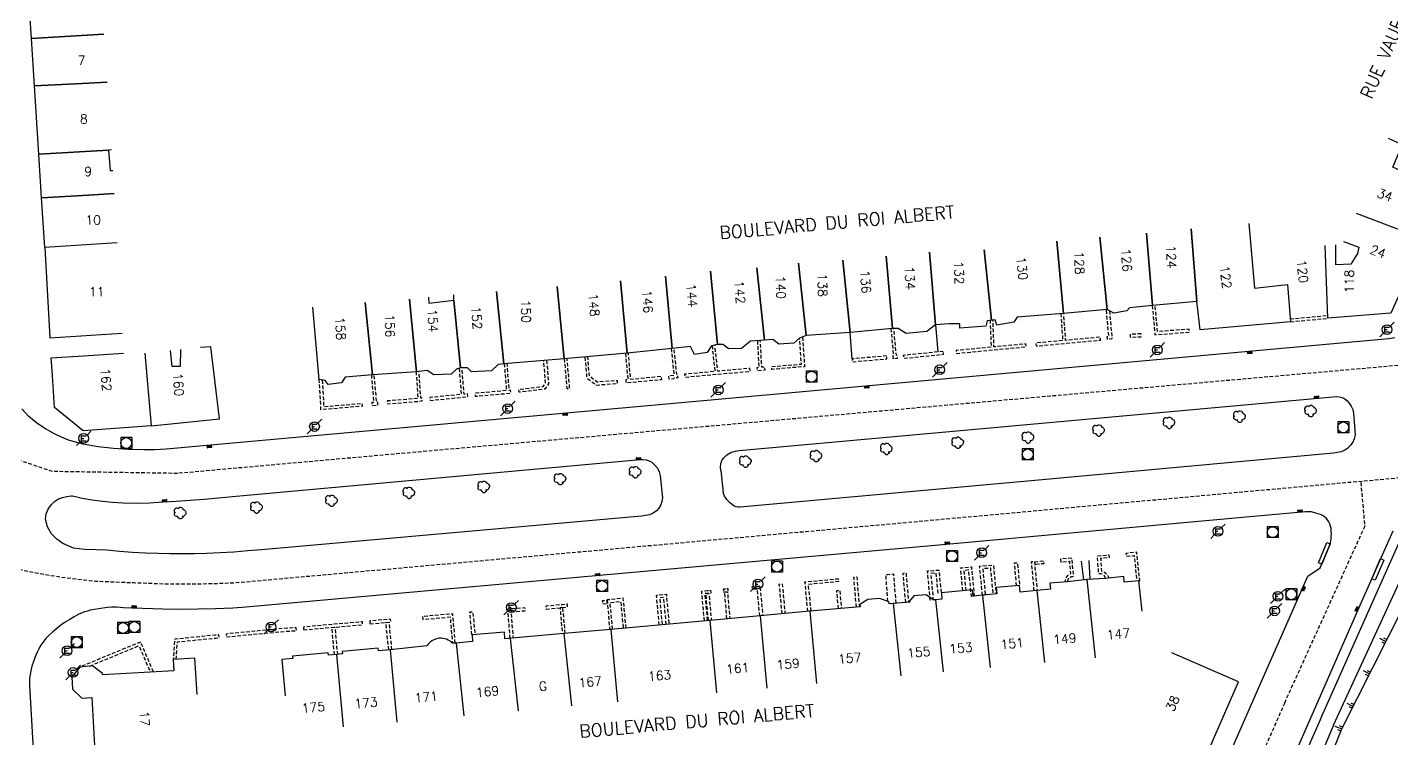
# Model space of a CAD drawing. Header units: millimetres. Extents: x 80000 to 81001, y 143000 to 144000.
# Drawn here: x 80568.1 to 80756, y 143712.4 to 143810.3 of the extents above; entities that cross this region are included whole.
import ezdxf
from ezdxf.enums import TextEntityAlignment as Align

# ---------------------------------------------------------------- set-up
doc = ezdxf.new("R2010")
doc.units = ezdxf.units.MM
doc.linetypes.add('DASHED', pattern=[0.75, 0.5, -0.25])
doc.layers.get('0').update_dxf_attribs({"linetype": 'CONTINUOUS'})
for name, color, linetype in [('W0001', 6, 'DASHED'), ('W0008', 7, 'CONTINUOUS'), ('W0100', 7, 'CONTINUOUS'), ('W0112', 1, 'DASHED'), ('W0211', 2, 'CONTINUOUS'), ('W0300', 7, 'CONTINUOUS'), ('W0400', 7, 'CONTINUOUS'), ('W0420', 7, 'CONTINUOUS'), ('W0471', 7, 'CONTINUOUS'), ('W0989', 7, 'CONTINUOUS'), ('W0991', 7, 'CONTINUOUS'), ('W1102', 7, 'CONTINUOUS')]:
    doc.layers.add(name, color=color, linetype=linetype)
doc.styles.get("Standard").update_dxf_attribs({"font": 'romans.shx', "width": 0.85})

# ---------------------------------------------------------------- blocks, each defined once
blk = doc.blocks.new('t211o')
at = {"color": 0, "linetype": 'Continuous'}
for p, q in [((-0.29, 0.5), (-0.29, 0)), ((0, 1), (0, 0)), ((0.29, 0.5), (0.29, 0))]:
    blk.add_line(p, q, dxfattribs=at)
blk = doc.blocks.new('T471')
for p, q in [((-0.333334, 0.333334), (-0.333334, -0.333334)), ((-0.333334, 0.333334), (0.333334, 0.333334)), ((-0.333334, 0), (0, 0)), ((0.500001, 0.500001), (1.000002, 1.000002)), ((-0.500001, -0.500001), (-1.000002, -1.000002)), ((-0.333334, -0.333334), (0.333334, -0.333334))]:
    blk.add_line(p, q)
blk.add_ellipse((0, 0), major_axis=(0.471405, 0.471405), ratio=1, start_param=5.4977871438, end_param=11.780972451)
blk = doc.blocks.new('T400')
for p, q in [((-0.15, 0.3), (0.15, 0.3)), ((-0.15, -0.25), (-0.15, 0.3)), ((-0.15, 0.15), (0.15, 0.15)), ((-0.15, 0), (0.15, 0)), ((0.15, 0.3), (0.15, -0.25)), ((-0.15, -0.15), (0.15, -0.15)), ((-0.15, -0.25), (-0.15, -0.3)), ((-0.15, -0.3), (0.15, -0.3)), ((0.15, -0.3), (0.15, -0.25))]:
    blk.add_line(p, q)
blk = doc.blocks.new('T420')
for p, q in [((0.75, 0.75), (-0.75, 0.75)), ((-0.75, 0.75), (-0.75, -0.75)), ((0.75, 0.75), (0.75, -0.75)), ((0.75, -0.75), (-0.75, -0.75))]:
    blk.add_line(p, q)
blk.add_ellipse((0, 0), major_axis=(-0.53, 0.53), ratio=1, start_param=3.926991, end_param=10.210176)
blk = doc.blocks.new('T300')
for p, q in [((-0.8, 0.51), (-0.86, 0.34)), ((-0.86, 0.34), (-0.86, 0.17)), ((-0.86, 0.17), (-0.74, 0.06)), ((-0.69, 0.63), (-0.8, 0.51)), ((-0.8, -0.06), (-0.74, 0.06)), ((-0.74, 0.06), (-0.69, 0.11)), ((-0.57, 0.69), (-0.69, 0.63)), ((-0.46, 0.69), (-0.57, 0.69)), ((-0.29, 0.63), (-0.46, 0.69)), ((-0.29, 0.63), (-0.17, 0.74)), ((-0.23, 0.57), (-0.29, 0.63)), ((-0.17, 0.74), (-0.06, 0.8)), ((-0.06, 0.8), (0.06, 0.8)), ((0.06, 0.8), (0.23, 0.74)), ((0.23, 0.74), (0.34, 0.63)), ((0.34, 0.63), (0.4, 0.51)), ((0.46, 0.46), (0.34, 0.46)), ((0.4, 0.51), (0.4, 0.46)), ((0.57, 0.4), (0.46, 0.46)), ((0.57, 0.4), (0.69, 0.29)), ((0.69, 0.29), (0.74, 0.17)), ((0.74, 0.06), (0.69, -0.17)), ((0.74, 0.17), (0.74, 0.06)), ((-0.8, -0.17), (-0.8, -0.06)), ((-0.8, -0.23), (-0.8, -0.17)), ((-0.74, -0.34), (-0.8, -0.23)), ((-0.69, -0.4), (-0.74, -0.34)), ((-0.51, -0.46), (-0.69, -0.4)), ((-0.4, -0.46), (-0.51, -0.46)), ((-0.4, -0.46), (-0.34, -0.46)), ((-0.34, -0.46), (-0.34, -0.4)), ((-0.34, -0.51), (-0.34, -0.46)), ((-0.29, -0.63), (-0.34, -0.51)), ((-0.17, -0.74), (-0.29, -0.63)), ((-0.06, -0.8), (-0.17, -0.74)), ((0.06, -0.8), (-0.06, -0.8)), ((0.17, -0.74), (0.06, -0.8)), ((0.23, -0.69), (0.17, -0.74)), ((0.29, -0.46), (0.23, -0.46)), ((0.29, -0.63), (0.23, -0.69)), ((0.46, -0.4), (0.29, -0.46)), ((0.34, -0.51), (0.29, -0.63)), ((0.34, -0.51), (0.34, -0.46)), ((0.57, -0.34), (0.46, -0.4)), ((0.63, -0.29), (0.57, -0.34)), ((0.69, -0.17), (0.63, -0.29))]:
    blk.add_line(p, q)

msp = doc.modelspace()

# ---------------------------------------------------------------- linework, layer by layer
at = {"layer": 'W0001'}
msp.add_lwpolyline([(80978.77, 143783.61), (80885.14, 143775.7), (80764.31, 143764.39), (80617.85, 143751.47), (80588.77, 143748.88), (80571.57, 143749.14), (80557.64, 143753.79), (80458.35, 143809.83)], dxfattribs=at)
at = {"layer": 'W0001', "flags": 128}
for points in [[(80552.61, 143740.13), (80554.11, 143739.53), (80555.61, 143738.97), (80557.13, 143738.44), (80558.65, 143737.93), (80560.18, 143737.45), (80561.72, 143737), (80563.27, 143736.57), (80564.83, 143736.18), (80566.39, 143735.81), (80567.97, 143735.48), (80569.54, 143735.17), (80571.12, 143734.89), (80572.71, 143734.64), (80574.3, 143734.42), (80575.9, 143734.23), (80577.49, 143734.07), (80582.72, 143733.86), (80586.83, 143733.71), (80589.17, 143733.68), (80591.53, 143733.69), (80593.89, 143733.74), (80596.22, 143733.83), (80597.4, 143733.91), (80649.61, 143738.59), (80693.78, 143742.56), (80732.05, 143746.05), (80764.72, 143748.99), (80767.11, 143749.16), (80929.99, 143763.89)], [(80741.23, 143717.32), (80752.29, 143741.65), (80751.73, 143747.82)], [(80741.23, 143717.32), (80710.1, 143646.76)]]:
    msp.add_lwpolyline(points, dxfattribs=at)
at = {"layer": 'W0008'}
for p, q in [((80750.71, 143757.19), (80750.93, 143754.17)), ((80655.24, 143748.54), (80655.55, 143745.52)), ((80663.59, 143749.3), (80663.9, 143746.26))]:
    msp.add_line(p, q, dxfattribs=at)
at = {"layer": 'W0008', "flags": 128}
for points in [[(80681.65, 143764.64), (80681.38, 143768.27)], [(80693.5, 143765.6), (80693.21, 143769.33)], [(80737.5, 143719.02), (80744.4, 143734.75), (80746.11, 143735.91), (80747.34, 143738.83), (80747.44, 143739.09), (80747.52, 143739.35), (80747.58, 143739.62), (80747.62, 143739.9), (80747.65, 143740.25), (80747.66, 143740.61), (80747.64, 143740.96), (80747.61, 143741.32), (80747.55, 143741.63), (80747.45, 143741.94), (80747.31, 143742.23), (80747.13, 143742.5), (80746.92, 143742.73), (80746.69, 143742.93), (80746.43, 143743.1), (80746.15, 143743.23), (80745.54, 143743.43), (80744.92, 143743.58), (80744.49, 143743.62), (80744.06, 143743.62), (80732.37, 143742.56), (80694.1, 143739.08), (80649.93, 143735.1), (80597.68, 143730.42), (80596.4, 143730.33), (80593.99, 143730.24), (80591.57, 143730.19), (80589.16, 143730.18), (80586.74, 143730.21), (80582.59, 143730.36), (80581.32, 143730.41), (80580.4, 143730.47), (80579.73, 143730.47), (80579.07, 143730.42), (80577.91, 143730.26), (80576.75, 143730.05), (80576.35, 143729.95), (80575.95, 143729.82), (80575.56, 143729.67), (80575.19, 143729.5), (80574.54, 143729.15), (80573.92, 143728.79), (80573.3, 143728.4), (80572.7, 143727.99), (80572.14, 143727.56), (80571.6, 143727.11), (80571.1, 143726.62), (80570.61, 143726.11), (80570.27, 143725.68), (80569.95, 143725.24), (80569.67, 143724.77), (80569.42, 143724.28), (80569.16, 143723.65), (80568.92, 143723.02), (80568.72, 143722.37), (80568.55, 143721.71), (80568.46, 143721.21), (80568.4, 143720.72), (80568.37, 143720.21), (80568.39, 143719.71), (80568.93, 143710.1)], [(80756.12, 143740.94), (80755.93, 143740.52), (80751.58, 143730.7), (80744.95, 143715.62)], [(80746.14, 143715.07), (80754.53, 143733.82), (80757.24, 143739.89)], [(80713.21, 143736.82), (80713.54, 143734.26)], [(80714.28, 143736.89), (80714.4, 143734.33)], [(80706.26, 143648.17), (80724.91, 143690.34), (80737.5, 143719.02), (80737.5, 143719.02)], [(80744.95, 143715.62), (80731.44, 143684.84), (80713.84, 143645.14)], [(80746.14, 143715.07), (80731.39, 143681.67), (80715.06, 143644.61)]]:
    msp.add_lwpolyline(points, dxfattribs=at)
at = {"layer": 'W0008'}
for points in [[(80756.39, 143767.53), (80755.59, 143767.42), (80656.09, 143758.42), (80590.29, 143752.48), (80588.75, 143752.34), (80587.21, 143752.22), (80585.66, 143752.14), (80584.12, 143752.12), (80582.03, 143752.19), (80579.94, 143752.31), (80577.85, 143752.54), (80575.79, 143752.91), (80574.77, 143753.16), (80573.76, 143753.48), (80572.78, 143753.86), (80571.83, 143754.32), (80570.6, 143755.02), (80569.41, 143755.8), (80568.29, 143756.7), (80567.32, 143757.75)], [(80663.59, 143749.3), (80663.53, 143749.76), (80663.58, 143750.21), (80663.73, 143750.65), (80663.98, 143751.04), (80664.43, 143751.46), (80664.97, 143751.75), (80665.54, 143751.93), (80666.12, 143752.02), (80710.84, 143756.06), (80748.38, 143759.46), (80748.78, 143759.44), (80749.15, 143759.33), (80749.49, 143759.14), (80749.79, 143758.9), (80750.13, 143758.54), (80750.4, 143758.13), (80750.6, 143757.67), (80750.71, 143757.19)], [(80750.93, 143754.17), (80750.81, 143753.66), (80750.6, 143753.18), (80750.31, 143752.75), (80749.94, 143752.38), (80749.49, 143752.07), (80749, 143751.87), (80748.48, 143751.74), (80747.96, 143751.67), (80707.31, 143747.97), (80666.23, 143744.24), (80665.95, 143744.24), (80665.68, 143744.29), (80665.42, 143744.4), (80665.18, 143744.54), (80664.76, 143744.88), (80664.4, 143745.29), (80664.11, 143745.76), (80663.9, 143746.26)], [(80655.55, 143745.52), (80655.48, 143745.02), (80655.31, 143744.54), (80655.06, 143744.1), (80654.72, 143743.73), (80654.26, 143743.41), (80653.74, 143743.2), (80653.21, 143743.08), (80652.68, 143743.02), (80600.31, 143738.37), (80598.43, 143738.21), (80596.54, 143738.07), (80594.65, 143737.95), (80592.76, 143737.86), (80591.1, 143737.82), (80589.44, 143737.81), (80587.77, 143737.83), (80586.11, 143737.87), (80584.34, 143737.93), (80582.57, 143738.02), (80580.8, 143738.14), (80579.04, 143738.31), (80577.56, 143738.38), (80576.01, 143738.4), (80574.43, 143738.62), (80572.97, 143739.23), (80572.14, 143739.83), (80571.4, 143740.59), (80570.86, 143741.53), (80570.6, 143742.6), (80570.67, 143743.32), (80570.95, 143743.98), (80571.36, 143744.55), (80571.85, 143745.02), (80572.36, 143745.37), (80572.93, 143745.59), (80573.52, 143745.72), (80574.11, 143745.78), (80574.31, 143745.78), (80574.51, 143745.76), (80574.7, 143745.72), (80574.89, 143745.68), (80575.07, 143745.62), (80575.26, 143745.57), (80575.45, 143745.52), (80575.63, 143745.49), (80577.03, 143745.27), (80578.42, 143745.08), (80579.82, 143744.92), (80581.23, 143744.83), (80583.07, 143744.8), (80584.91, 143744.85), (80586.74, 143744.96), (80588.58, 143745.06), (80590.52, 143745.19), (80592.45, 143745.35), (80594.39, 143745.52), (80596.32, 143745.7), (80652.49, 143750.79), (80652.9, 143750.8), (80653.32, 143750.75), (80653.72, 143750.62), (80654.08, 143750.41), (80654.5, 143750.03), (80654.85, 143749.59), (80655.09, 143749.08), (80655.24, 143748.54)]]:
    msp.add_lwpolyline(points, dxfattribs=at)
at = {"layer": 'W0008', "flags": 128}
for points in [[(80747.51, 143739.21), (80746.33, 143736.4), (80745.87, 143736.59), (80747.04, 143739.4)], [(80753.22, 143734.4), (80754.43, 143737.16), (80754.9, 143736.96), (80753.68, 143734.19)]]:
    msp.add_lwpolyline(points, close=True, dxfattribs=at)
at = {"layer": 'W0100'}
msp.add_line((80751.08, 143784.71), (80760.45, 143781.1), dxfattribs=at)
for points in [[(80578.63, 143809.3), (80568.65, 143808.7), (80568.17, 143816.22)], [(80568.65, 143808.7), (80578.63, 143809.3)], [(80579.08, 143802.73), (80575.63, 143802.55), (80569.09, 143802.21), (80568.65, 143808.7)], [(80569.09, 143802.21), (80575.63, 143802.55), (80579.08, 143802.73)], [(80579.66, 143793.39), (80579.25, 143793.36), (80569.68, 143792.81), (80569.09, 143802.21)], [(80763.31, 143787.76), (80756.1, 143791.02), (80757.41, 143794.09), (80755.52, 143794.97)], [(80569.68, 143792.81), (80579.25, 143793.36), (80579.5, 143790.57), (80579.84, 143790.58)], [(80580.04, 143787.39), (80576.5, 143787.15), (80570.06, 143786.8), (80569.68, 143792.81)], [(80570.06, 143786.8), (80576.5, 143787.15), (80580.04, 143787.39)], [(80580.46, 143780.61), (80570.48, 143779.97), (80570.06, 143786.8)], [(80736.3, 143783.27), (80737.09, 143774.39), (80741.63, 143774.89)], [(80715.77, 143781.39), (80716.78, 143771.44), (80710.77, 143770.89)], [(80716.78, 143771.44), (80715.77, 143781.39)], [(80722.21, 143781.94), (80723.01, 143771.97), (80719.85, 143771.68), (80719.51, 143771.27), (80717.72, 143770.93), (80716.78, 143771.44)], [(80723.01, 143771.97), (80722.21, 143781.94)], [(80728.33, 143782.52), (80729.15, 143772.55), (80723.01, 143771.97)], [(80741.63, 143774.89), (80742.02, 143769.74), (80729.58, 143768.64), (80729.32, 143771.02), (80729.15, 143772.55), (80728.33, 143782.52)], [(80580.46, 143780.61), (80570.48, 143779.97), (80571.18, 143767.55), (80581.16, 143768.2)], [(80700.86, 143769.99), (80699.86, 143779.65)], [(80699.86, 143779.65), (80700.86, 143769.99), (80700.24, 143769.86), (80700.06, 143769.15)], [(80709.86, 143780.84), (80710.77, 143770.89), (80704.37, 143770.39), (80703.91, 143769.69), (80701.59, 143769.3), (80701.38, 143770), (80700.86, 143769.99)], [(80710.77, 143770.89), (80709.86, 143780.84)], [(80760.45, 143781.1), (80755.85, 143770.95), (80747.15, 143770.22), (80746.82, 143780.23)], [(80749.33, 143780.79), (80751.42, 143780.02), (80751.26, 143779.13), (80750.32, 143777.65), (80748.27, 143777.56), (80748.29, 143780.35)], [(80674.28, 143777.79), (80675.35, 143767.84), (80674.43, 143767.49), (80673.64, 143766.8), (80671.59, 143766.66), (80670.74, 143767.3), (80669.58, 143767.2), (80668.52, 143777.15)], [(80675.35, 143767.84), (80674.28, 143777.79)], [(80680.37, 143778.23), (80681.38, 143768.27), (80675.35, 143767.84)], [(80681.38, 143768.27), (80680.37, 143778.23)], [(80686.34, 143778.79), (80687.22, 143768.83), (80681.38, 143768.27)], [(80689.11, 143768.13), (80687.99, 143768.83), (80687.22, 143768.83), (80686.34, 143778.79)], [(80692.3, 143779.3), (80693.16, 143769.33), (80691.94, 143768.41), (80689.11, 143768.13)], [(80700.06, 143769.15), (80696.49, 143768.86), (80696.49, 143769.48), (80695.04, 143769.48), (80693.16, 143769.33), (80692.3, 143779.3)], [(80655.97, 143776.03), (80656.88, 143766.07), (80650.7, 143765.41)], [(80662.29, 143766.45), (80661.7, 143765.54), (80659.96, 143765.24), (80659.41, 143766.35), (80656.88, 143766.07), (80655.97, 143776.03)], [(80668.52, 143777.15), (80669.58, 143767.2), (80667.67, 143767.08), (80666.44, 143766.05), (80664.7, 143766.04), (80663.85, 143766.62), (80663.13, 143766.62), (80662.16, 143776.7)], [(80662.16, 143776.7), (80663.13, 143766.62), (80662.29, 143766.45)], [(80632.7, 143773.92), (80633.69, 143763.97), (80632.91, 143763.88), (80631.99, 143763), (80629.23, 143762.84), (80628.69, 143763.43), (80627.73, 143763.43)], [(80633.69, 143763.97), (80632.7, 143773.92)], [(80641.06, 143774.59), (80642.01, 143764.64), (80633.69, 143763.97)], [(80642.01, 143764.64), (80641.06, 143774.59)], [(80649.76, 143775.36), (80650.7, 143765.41), (80642.01, 143764.64)], [(80650.7, 143765.41), (80649.76, 143775.36)], [(80614.63, 143772.39), (80615.63, 143762.43), (80611.86, 143762.12)], [(80615.63, 143762.43), (80614.63, 143772.39)], [(80620.69, 143772.84), (80621.69, 143762.88), (80615.63, 143762.43)], [(80621.69, 143762.88), (80620.69, 143772.84)], [(80623.32, 143773.11), (80623.39, 143772.32), (80626.84, 143772.73), (80627.73, 143763.43), (80627.18, 143763.24), (80626.47, 143762.56), (80624.05, 143762.45), (80623.13, 143763.03), (80621.69, 143762.88)], [(80627.73, 143763.43), (80626.84, 143772.73), (80626.8, 143773.43)], [(80611.86, 143762.12), (80611.34, 143761.35), (80609.53, 143761.13), (80609.09, 143761.65), (80608.29, 143761.82), (80607.39, 143771.77)], [(80594.57, 143756.41), (80593.36, 143766.32), (80591.91, 143766.19)], [(80575.76, 143754.75), (80571.85, 143757.96), (80571.53, 143762.35), (80571.35, 143764.78), (80575.81, 143765.08), (80581.33, 143765.45)], [(80584.28, 143765.42), (80585.12, 143755.45), (80575.76, 143754.75)], [(80584.28, 143765.42), (80585.12, 143755.45), (80594.57, 143756.41)], [(80589.16, 143765.91), (80589.15, 143763.59), (80588.05, 143763.59), (80587.81, 143765.78)]]:
    msp.add_lwpolyline(points, dxfattribs=at)
at = {"layer": 'W0100', "flags": 128}
for points in [[(80721.59, 143729.95), (80721.15, 143734.11), (80719.14, 143733.91), (80719.06, 143734.71), (80716.57, 143734.44), (80713.97, 143734.31), (80711.38, 143733.98), (80708.89, 143733.79), (80708.97, 143732.94), (80707.08, 143732.77), (80704.81, 143732.55), (80704.72, 143733.48), (80704.72, 143733.48), (80701.5, 143733.18), (80701.58, 143732.33), (80700.68, 143732.24), (80700.68, 143732.21), (80700.11, 143732.16), (80698.31, 143731.99), (80698.23, 143732.88), (80693.96, 143732.47), (80694.04, 143731.58), (80693.13, 143731.5), (80692.82, 143731.47), (80691.88, 143732.2), (80690.18, 143732.04), (80689.57, 143731.31), (80689.57, 143731.31), (80689.59, 143731.18), (80686.75, 143730.93), (80686.73, 143731.23), (80686.73, 143731.23), (80685.5, 143731.69), (80683.85, 143731.52), (80683.85, 143731.52), (80682.72, 143730.86), (80682.72, 143730.86), (80682.75, 143730.54), (80675.82, 143729.93), (80669.02, 143729.28), (80662.09, 143728.66), (80648.43, 143727.41), (80641.96, 143726.84), (80633.86, 143726.12), (80633.78, 143727.06), (80629.32, 143726.66), (80629.32, 143726.66), (80629.4, 143725.74), (80627.13, 143725.55), (80626.64, 143725.51), (80626.45, 143725.68), (80626.25, 143725.83), (80626.04, 143725.96), (80625.81, 143726.07), (80625.57, 143726.14), (80625.32, 143726.19), (80625.07, 143726.21), (80624.82, 143726.21), (80624.44, 143726.14), (80624.08, 143726.01), (80623.8, 143725.85), (80623.55, 143725.66), (80623.33, 143725.43), (80623.12, 143725.14), (80618.05, 143724.62), (80616.44, 143724.48), (80616.41, 143724.82), (80611.46, 143724.37), (80611.49, 143724.05), (80610.65, 143723.97), (80609.55, 143723.87), (80609.52, 143724.2), (80604.6, 143723.75), (80604.6, 143723.75), (80604.63, 143723.42), (80603.15, 143723.28), (80603.61, 143718.3)], [(80591.49, 143718.48), (80591.15, 143723.47), (80588.18, 143723.27), (80588.27, 143721.73), (80578.5, 143721.15), (80578.45, 143721.35), (80577.07, 143722.42), (80575.32, 143722.25), (80574.22, 143720.91), (80574.32, 143719.18), (80575.57, 143717.98), (80576.96, 143718.06), (80577.4, 143710.61), (80577.51, 143710.62), (80577.62, 143708.73), (80582.61, 143709.03)], [(80734.86, 143720.19), (80725.7, 143724.2)], [(80699.48, 143651.94), (80704.05, 143649.92), (80705.73, 143653.71), (80707.31, 143657.29), (80712.54, 143669.26), (80712.62, 143669.22), (80714.85, 143674.28), (80716.13, 143677.51), (80718.56, 143683.03), (80720.78, 143688.09), (80722.99, 143693.14), (80725.2, 143698.13), (80727.42, 143703.2), (80729.62, 143708.24), (80734.86, 143720.19), (80734.86, 143720.19)]]:
    msp.add_lwpolyline(points, dxfattribs=at)
at = {"layer": 'W0112', "flags": 128}
for points in [[(80722.99, 143771.97), (80723.37, 143767.96), (80728.09, 143768.32), (80728.06, 143768.72), (80723.73, 143768.39), (80723.39, 143772.01)], [(80700.66, 143769.99), (80700.8, 143766.25), (80695.97, 143765.8), (80696, 143765.4), (80705.64, 143766.3), (80705.6, 143766.69), (80701.2, 143766.29), (80701.06, 143770)], [(80710.39, 143770.86), (80710.67, 143767.16), (80706.97, 143766.82), (80707, 143766.42), (80715.88, 143767.23), (80715.85, 143767.63), (80711.07, 143767.19), (80710.79, 143770.89)], [(80717.09, 143771.26), (80717.45, 143767.4), (80716.83, 143767.31), (80716.77, 143767.7), (80717.02, 143767.74), (80716.68, 143771.43), (80716.68, 143771.43)], [(80741.98, 143770.14), (80747.11, 143770.62)], [(80742.02, 143769.74), (80747.15, 143770.22)], [(80687.01, 143768.81), (80687.36, 143765.08), (80687.27, 143765.07), (80687.3, 143764.67), (80687.91, 143764.72), (80687.88, 143765.12), (80687.76, 143765.11), (80687.41, 143768.84)], [(80662.38, 143766.47), (80662.76, 143762.9), (80658.6, 143762.53), (80658.63, 143762.13), (80667.62, 143762.94), (80667.59, 143763.34), (80663.16, 143762.94), (80662.77, 143766.54)], [(80668.62, 143767.14), (80668.83, 143763.44), (80668.55, 143763.42), (80668.59, 143763.02), (80669.67, 143763.12), (80669.64, 143763.52), (80669.23, 143763.48), (80669.02, 143767.16)], [(80674.82, 143767.64), (80675.12, 143763.57), (80670.63, 143763.2), (80670.6, 143763.6), (80674.69, 143763.93), (80674.43, 143767.49)], [(80639.6, 143764.44), (80639.86, 143761.22), (80639.37, 143760.48), (80635.83, 143760.05), (80635.78, 143760.44), (80639.14, 143760.85), (80639.45, 143761.32), (80639.2, 143764.41)], [(80642.02, 143764.64), (80642.38, 143760.57), (80642.77, 143760.61), (80642.41, 143764.67)], [(80644.86, 143764.89), (80645.12, 143762.03), (80646.43, 143761.04), (80649.36, 143761.26), (80649.34, 143761.65), (80646.55, 143761.45), (80645.5, 143762.24), (80645.26, 143764.93)], [(80650.45, 143765.38), (80650.77, 143761.78), (80650.49, 143761.75), (80650.52, 143761.35), (80655.44, 143761.81), (80655.41, 143762.21), (80651.17, 143761.81), (80650.85, 143765.42)], [(80656.74, 143766.06), (80657.14, 143762.35), (80656.39, 143762.29), (80656.42, 143761.89), (80657.18, 143761.95), (80657.17, 143762.04), (80657.17, 143762.04), (80657.57, 143762.09), (80657.57, 143762.09), (80657.7, 143762.1), (80657.67, 143762.49), (80657.53, 143762.48), (80657.14, 143766.1)], [(80621.61, 143762.88), (80621.88, 143759.2), (80617.66, 143758.85), (80617.69, 143758.45), (80622.47, 143758.85), (80622.44, 143759.24), (80622.28, 143759.23), (80622.01, 143762.91)], [(80627.56, 143763.32), (80627.82, 143759.74), (80623.52, 143759.33), (80623.56, 143758.93), (80628.75, 143759.43), (80628.71, 143759.83), (80628.22, 143759.78), (80627.96, 143763.35)], [(80633.76, 143763.98), (80634.06, 143760.28), (80629.74, 143759.9), (80629.77, 143759.5), (80634.67, 143759.93), (80634.63, 143760.33), (80634.45, 143760.31), (80634.16, 143764.01)], [(80608.7, 143761.72), (80608.9, 143758.08), (80614.17, 143758.52), (80614.2, 143758.12), (80608.52, 143757.64), (80608.29, 143761.82)], [(80615.46, 143762.42), (80615.78, 143758.64), (80615.53, 143758.62), (80615.55, 143758.23), (80616.36, 143758.27), (80616.34, 143758.67), (80616.18, 143758.66), (80615.86, 143762.45)], [(80721.15, 143734.11), (80721.27, 143734.12), (80720.85, 143738.04), (80720.65, 143738.02), (80719.36, 143737.88), (80719.41, 143737.48), (80720.49, 143737.6), (80720.87, 143734.08)], [(80704.32, 143733.44), (80704.03, 143736.57), (80704.43, 143736.6), (80704.72, 143733.48)], [(80706.74, 143732.73), (80706.36, 143736.77), (80706.76, 143736.8), (80707.14, 143732.77)], [(80706.76, 143736.74), (80708.01, 143736.85), (80708.05, 143736.46), (80706.8, 143736.34)], [(80720.45, 143738), (80720.45, 143738)], [(80675.56, 143729.91), (80675.21, 143733.57), (80675.21, 143733.57), (80675.17, 143733.96), (80679.77, 143734.4), (80679.8, 143734), (80675.61, 143733.6), (80675.96, 143729.94)], [(80682.26, 143730.5), (80681.9, 143734.62), (80682.3, 143734.65), (80682.66, 143730.53)], [(80686.57, 143731.29), (80686.32, 143734.97), (80686.52, 143734.98), (80687.14, 143735.04), (80687.34, 143735.06), (80687.7, 143731.01), (80687.3, 143730.98)], [(80686.94, 143735.02), (80686.94, 143735.03)], [(80689.04, 143731.13), (80688.68, 143735.17), (80689.08, 143735.2), (80689.44, 143731.17)], [(80693.51, 143732.43), (80693.25, 143735.16), (80692.49, 143735.1), (80692.82, 143731.47), (80692.42, 143731.44), (80692.05, 143735.46), (80692.25, 143735.48), (80693.61, 143735.59), (80693.91, 143732.47)], [(80692.45, 143735.5), (80692.45, 143735.5)], [(80696.91, 143732.75), (80696.61, 143735.89), (80696.81, 143735.91), (80698.09, 143736.04), (80698.13, 143735.64), (80698.13, 143735.64), (80698.48, 143732), (80698.08, 143731.96), (80697.73, 143735.6), (80697.05, 143735.53), (80697.31, 143732.79)], [(80697.7, 143736), (80697.7, 143736)], [(80661.32, 143728.59), (80660.98, 143732.3), (80660.98, 143732.3), (80660.95, 143732.7), (80662.16, 143732.8), (80662.19, 143732.4), (80661.38, 143732.34), (80661.72, 143728.63)], [(80661.34, 143732.74), (80661.34, 143732.73)], [(80661.7, 143732.76), (80661.9, 143732.78), (80661.9, 143732.78)], [(80664.06, 143732.97), (80664.06, 143732.97), (80664.26, 143732.99)], [(80664.43, 143728.87), (80664.1, 143732.57), (80664.49, 143732.61), (80664.83, 143728.9)], [(80668.95, 143729.27), (80668.6, 143732.98), (80667.95, 143732.94), (80667.92, 143733.34), (80668.96, 143733.4), (80668.96, 143733.4), (80669.35, 143729.31)], [(80672.02, 143729.57), (80671.63, 143733.66), (80672.03, 143733.7), (80672.42, 143729.6)], [(80675.57, 143734), (80675.57, 143734)], [(80679.77, 143730.28), (80679.55, 143732.77), (80679.95, 143732.81), (80680.17, 143730.31)], [(80641.4, 143730.8), (80641.4, 143730.8)], [(80641.6, 143730.82), (80641.8, 143730.83)], [(80647.95, 143731.01), (80647.91, 143731.4), (80647.26, 143731.34), (80647.3, 143730.94), (80647.96, 143731.01)], [(80650.53, 143727.6), (80650.19, 143731.31), (80650.19, 143731.31), (80650.15, 143731.71), (80647.92, 143731.49), (80647.92, 143731.49)], [(80647.92, 143731.49), (80648.28, 143727.4)], [(80648.16, 143731.51), (80648.31, 143731.52)], [(80648.68, 143727.44), (80648.35, 143731.13), (80649.79, 143731.27), (80650.13, 143727.57)], [(80649.76, 143731.67), (80649.76, 143731.67)], [(80655.1, 143728.02), (80654.73, 143732.13), (80656.08, 143732.27), (80656.11, 143731.88), (80656.11, 143731.88), (80656.45, 143728.15)], [(80656.06, 143728.11), (80655.72, 143731.83), (80655.16, 143731.77), (80655.5, 143728.06)], [(80655.68, 143732.23), (80655.68, 143732.24)], [(80661.87, 143728.64), (80661.54, 143732.35), (80661.94, 143732.38), (80662.27, 143728.67)], [(80627.02, 143725.54), (80626.71, 143729.16), (80626.71, 143729.16), (80626.68, 143729.56), (80622.5, 143729.2), (80622.53, 143728.8), (80626.31, 143729.13), (80626.62, 143725.51)], [(80626.28, 143729.53), (80626.28, 143729.53)], [(80629.31, 143726.66), (80629.03, 143729.82), (80629.42, 143729.86), (80629.71, 143726.69)], [(80634.59, 143726.18), (80634.23, 143730.27), (80634.63, 143730.31), (80634.99, 143726.22)], [(80634.67, 143729.82), (80636.65, 143730), (80636.61, 143730.4), (80634.63, 143730.22)], [(80642.15, 143726.85), (80641.84, 143730.44), (80641.44, 143730.4), (80641.76, 143726.82)], [(80610, 143728.1), (80610, 143728.1)], [(80610.38, 143723.95), (80610.04, 143727.7), (80610.44, 143727.74), (80610.78, 143723.98)], [(80610.4, 143728.14), (80610.4, 143728.13)], [(80617.85, 143724.6), (80617.46, 143728.37), (80617.86, 143728.4), (80618.25, 143724.64)], [(80585.45, 143721.57), (80583.68, 143725.69), (80575.32, 143722.25)], [(80576.67, 143722.38), (80583.47, 143725.18), (80585.03, 143721.54)], [(80588.58, 143723.29), (80588.76, 143725.71), (80594.04, 143726.24), (80594.5, 143726.28), (80594.47, 143726.68), (80594.01, 143726.64), (80588.38, 143726.07), (80588.18, 143723.27)]]:
    msp.add_lwpolyline(points, dxfattribs=at)
for points in [[(80721.47, 143768.09), (80719.94, 143768.03), (80719.95, 143767.63), (80721.48, 143767.69)], [(80686.42, 143765.04), (80681.65, 143764.64), (80681.68, 143764.24), (80686.45, 143764.64)], [(80694.22, 143765.67), (80688.71, 143765.12), (80688.75, 143764.72), (80694.26, 143765.27)], [(80699.61, 143732.11), (80699.22, 143736.13), (80699.62, 143736.17), (80699.62, 143736.17), (80701.11, 143736.28), (80701.49, 143732.32), (80701.09, 143732.28), (80700.75, 143735.85), (80699.66, 143735.77), (80700, 143732.15)], [(80663.96, 143732.56), (80664.62, 143732.62), (80664.58, 143733.02), (80663.92, 143732.95)], [(80639.51, 143730.21), (80642.49, 143730.5), (80642.45, 143730.9), (80639.47, 143730.61)], [(80615.27, 143728.18), (80618.14, 143728.43), (80618.11, 143728.82), (80615.23, 143728.58)], [(80595.5, 143726.39), (80602.7, 143727.09), (80605.14, 143727.26), (80605.11, 143727.66), (80602.66, 143727.49), (80595.46, 143726.79)], [(80606.13, 143727.35), (80614.25, 143728.08), (80614.22, 143728.48), (80606.1, 143727.74)]]:
    msp.add_lwpolyline(points, close=True, dxfattribs=at)
for points in [[(80711.38, 143733.98), (80711.39, 143734.13), (80711.43, 143734.28), (80711.5, 143734.41), (80711.6, 143734.53), (80711.72, 143734.62), (80711.86, 143734.69), (80712.01, 143734.72), (80712.17, 143734.73), (80711.94, 143737.23), (80710.37, 143737.08), (80710.41, 143736.69), (80711.58, 143736.8), (80711.74, 143735.07), (80711.73, 143735.07), (80711.52, 143734.97), (80711.33, 143734.82), (80711.17, 143734.64), (80711.06, 143734.43), (80711, 143734.2), (80710.98, 143733.96, 0.107245)], [(80716.57, 143734.44), (80716.53, 143734.58), (80716.45, 143734.72), (80716.36, 143734.84), (80716.24, 143734.94), (80716.1, 143735.01), (80715.94, 143735.05), (80715.78, 143735.06), (80715.63, 143735.04), (80715.45, 143737.55), (80717.02, 143737.67), (80717.05, 143737.27), (80715.87, 143737.18), (80716, 143735.45), (80716.01, 143735.45), (80716.24, 143735.38), (80716.46, 143735.27), (80716.64, 143735.13), (80716.79, 143734.94), (80716.9, 143734.73), (80716.96, 143734.51, -0.101763)]]:
    msp.add_lwpolyline(points, format="xyb", dxfattribs=at)
at = {"layer": 'W0211', "flags": 128}
for points in [[(80749.08, 143713.73), (80761.94, 143739.14), (80858.79, 143748.38), (80877.31, 143750.14), (80878.7, 143747.4), (80877.33, 143752.18), (80858.59, 143752.48)], [(80747.96, 143714.24), (80761.56, 143743.69)], [(80747.96, 143714.24), (80741.78, 143699.71), (80731.4, 143677.8), (80719.77, 143650.46), (80720.43, 143644.28), (80721.78, 143649.49), (80722.65, 143651.51), (80743.28, 143699.12), (80749.08, 143713.73)]]:
    msp.add_lwpolyline(points, dxfattribs=at)
at = {"layer": 'W1102', "flags": 128}
for points in [[(80713.97, 143734.31), (80715.14, 143723.49)], [(80707.08, 143732.77), (80708.15, 143722.85)], [(80687.3, 143730.98), (80688.37, 143721.04)], [(80693.13, 143731.5), (80694.2, 143721.58)], [(80699.61, 143732.11), (80700.68, 143722.17)], [(80662.09, 143728.66), (80663.01, 143718.7)], [(80669.02, 143729.28), (80669.93, 143719.32)], [(80675.82, 143729.93), (80676.74, 143719.97)], [(80641.96, 143726.84), (80643.04, 143716.9)], [(80648.43, 143727.41), (80649.35, 143717.46)], [(80627.13, 143725.55), (80628.21, 143715.54)], [(80634.59, 143726.18), (80635.67, 143716.23)], [(80610.65, 143723.97), (80611.56, 143714.01)], [(80618.05, 143724.62), (80618.96, 143714.66)]]:
    msp.add_lwpolyline(points, dxfattribs=at)

# ---------------------------------------------------------------- block references
at = {"layer": 'W0211'}
for p, rotation in [((80755.17, 143725.76), 63.16512076669922), ((80752.91, 143721.3), 63.16512076701962), ((80750.66, 143716.83), 63.16512076604978), ((80749.08, 143713.73), 68.34333261707373)]:
    msp.add_blockref('t211o', p, dxfattribs=dict(at, rotation=rotation))
at = {"layer": 'W0300'}
for p in [(80735.05, 143756.69), (80744.84, 143757.46), (80715.64, 143754.78), (80725.34, 143755.84), (80696.24, 143753.1), (80705.91, 143753.82), (80667, 143750.5), (80676.73, 143751.26), (80686.41, 143752.25), (80651.82, 143749.05), (80630.97, 143747.03), (80641.48, 143748.09), (80610, 143745.11), (80620.67, 143746.2), (80589.16, 143743.42), (80599.67, 143744.19)]:
    msp.add_blockref('T300', p, dxfattribs=at)
at = {"layer": 'W0400'}
for p, rotation in [((80736.44, 143765.53), 95.16576705168337), ((80683.71, 143760.77), 95.16576705282053), ((80745.59, 143759.36), 275.175436655722), ((80642.18, 143757.01), 95.16310391113096), ((80593.12, 143752.58), 275.1631039092754), ((80652.22, 143750.92), 274.9308160732458), ((80587, 143745.12), 93.38480874398653), ((80743.37, 143743.7), 95.15198934705934), ((80694.75, 143739.29), 275.2026280858024), ((80646.65, 143734.96), 95.12572964063564), ((80743.81, 143733.04), 156.3057003762968), ((80582.78, 143730.51), 267.8509642820752), ((80751.2, 143730.21), 156.2500471422916)]:
    msp.add_blockref('T400', p, dxfattribs=dict(at, rotation=rotation))
at = {"layer": 'W0420'}
for p in [(80676.07, 143762.19), (80749.3, 143755.21), (80581.71, 143753.06), (80705.84, 143751.5), (80739.58, 143740.8), (80695.43, 143737.5), (80671.33, 143736.06), (80647.22, 143733.38), (80742.13, 143732.26), (80742.15, 143732.26), (80581.28, 143727.63), (80581.27, 143727.61), (80582.82, 143727.75), (80582.83, 143727.74), (80574.89, 143725.66), (80574.9, 143725.67)]:
    msp.add_blockref('T420', p, dxfattribs=at)
at = {"layer": 'W0471'}
for p in [(80755.32, 143768.68), (80723.7, 143765.88), (80693.73, 143763.14), (80663.23, 143760.38), (80634.25, 143757.81), (80607.63, 143755.33), (80575.85, 143753.71), (80732.04, 143740.92), (80699.5, 143737.97), (80668.69, 143733.66), (80740.29, 143731.98), (80634.72, 143730.42), (80739.83, 143729.97), (80601.66, 143727.76), (80573.56, 143724.49), (80574.39, 143721.5)]:
    msp.add_blockref('T471', p, dxfattribs=at)

# ---------------------------------------------------------------- texts
at = {"layer": 'W0989'}
for s, rotation, p in [('RUE VAUBAN', 66.7231, (80755.34, 143807.42)), ('BOULEVARD DU ROI ALBERT', 5.1256, (80679.57, 143783.43)), ('BOULEVARD DU ROI ALBERT', 5.1256, (80660.27, 143714.83)), ('BOULEVARD DU ROI ALBERT', 5.1256, (80660.27, 143714.83))]:
    msp.add_text(s, height=1.75, rotation=rotation, dxfattribs=at).set_placement(p, align=Align.MIDDLE)
at = {"layer": 'W0991'}
for s, rotation, p in [('7', 0.2666, (80575.55, 143805.71)), ('8', 0.2669, (80575.87, 143797.65)), ('9', 0.2671, (80576.46, 143790.42)), ('34', 340.3329, (80755.04, 143787.17)), ('10', 0.2673, (80577.15, 143783.74)), ('126', 274.6906, (80719.45, 143778.23)), ('124', 272.0329, (80725.62, 143778.68)), ('24', 338.3124, (80754.08, 143779.39)), ('132', 272.3914, (80696.39, 143776.49)), ('130', 276.1385, (80705.08, 143777.08)), ('128', 272.4377, (80712.96, 143777.84)), ('120', 275.718, (80743.69, 143776.68)), ('140', 272.1589, (80671.84, 143774.48)), ('138', 271.6579, (80677.58, 143774.78)), ('136', 274.687, (80683.51, 143775.25)), ('134', 272.4866, (80689.61, 143775.76)), ('122', 276.7497, (80733.11, 143775.88)), ('118', 89.7316, (80750.12, 143775.3)), ('11', 0.2688, (80577.64, 143773.89)), ('146', 274.0109, (80653.49, 143772.53)), ('144', 275.3469, (80659.61, 143773.37)), ('142', 274.574, (80666.21, 143773.8)), ('150', 272.0669, (80636.74, 143771.17)), ('148', 274.9007, (80646.12, 143772.05)), ('158', 273.628, (80611.2, 143768.81)), ('156', 271.1016, (80618.01, 143769.2)), ('154', 272.9644, (80623.91, 143769.91)), ('152', 274.8057, (80629.96, 143770.28)), ('162', 274.4797, (80578.93, 143761.77)), ('160', 274.5525, (80588.9, 143761.1)), ('149', 5.2225, (80710.95, 143726.14)), ('147', 5.2225, (80718.33, 143726.8)), ('155', 5.2225, (80690.84, 143724.28)), ('153', 5.2225, (80696.63, 143724.85)), ('151', 5.2225, (80703.71, 143725.48)), ('159', 5.2225, (80672.85, 143722.66)), ('157', 5.2225, (80681.33, 143723.45)), ('163', 5.2225, (80655.15, 143721.08)), ('161', 5.2225, (80665.9, 143722.07)), ('169', 5.2225, (80631.45, 143718.87)), ('G', 5.2225, (80639.09, 143719.61)), ('167', 5.2225, (80645.59, 143720.2)), ('175', 5.2225, (80607.47, 143716.69)), ('173', 5.2225, (80614.72, 143717.32)), ('171', 5.2225, (80623.02, 143718.13)), ('38', 66.4026, (80725.81, 143717.25)), ('17', 273.3989, (80584.25, 143715.15))]:
    msp.add_text(s, height=1.25, rotation=rotation, dxfattribs=at).set_placement(p, align=Align.MIDDLE)

doc.saveas('drawing.dxf')
